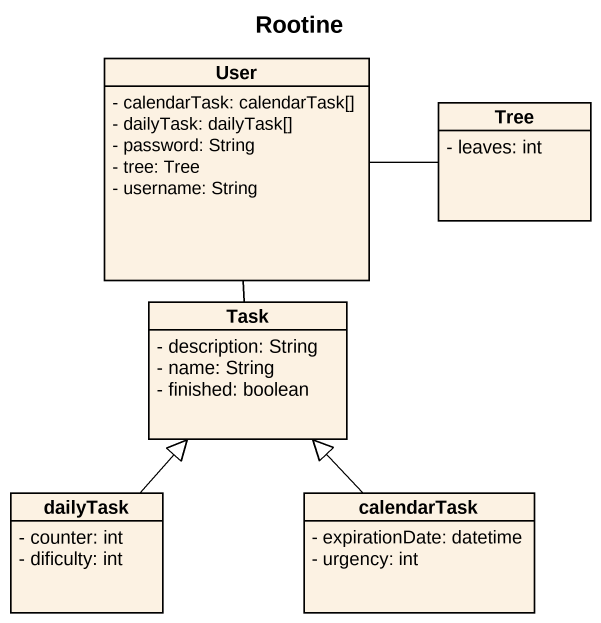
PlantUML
@startuml
title Rootine
hide circle
hide empty members
skinparam classAttributeIconSize 0
class User {
  - calendarTask: calendarTask[]
  - dailyTask: dailyTask[]
  - password: String
  - tree: Tree
  - username: String
}
class Tree {
  - leaves: int
}
class Task {
  - description: String
  - name: String
  - finished: boolean
}
class dailyTask {
  - counter: int
  - dificulty: int
}
class calendarTask {
  - expirationDate: datetime
  - urgency: int
}
User -right- Tree
User -- Task
dailyTask -up-|> Task
calendarTask -up-|> Task
@enduml
